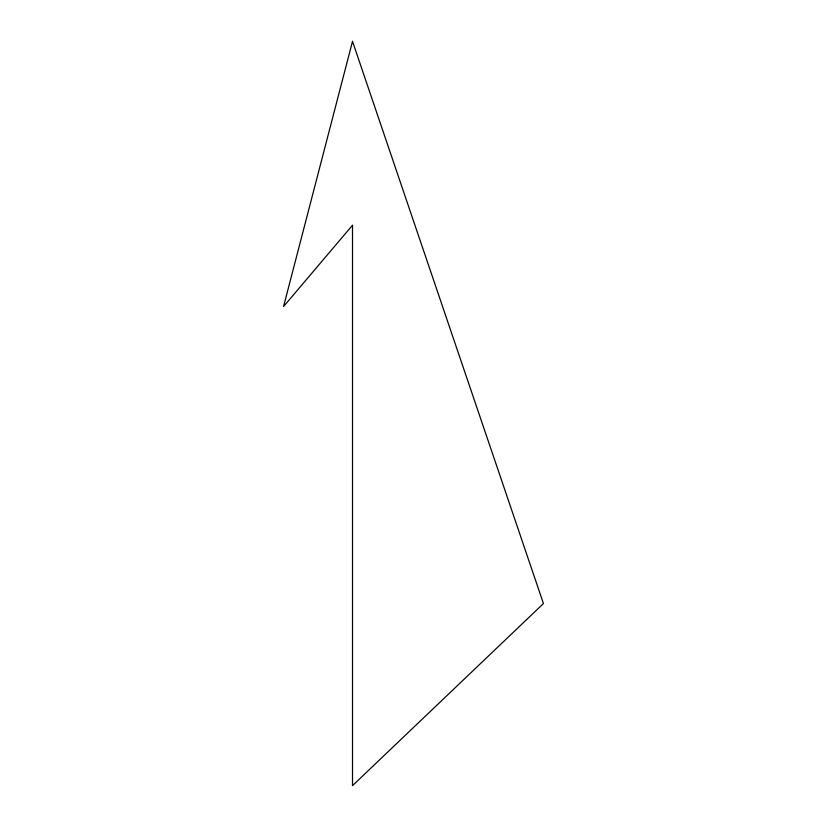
<?xml version="1.0" encoding="UTF-8"?>
<svg xmlns="http://www.w3.org/2000/svg" width="827" height="827" viewBox="0 0 827 827"><rect width="100%" height="100%" fill="white"/><g stroke="black" fill="none" stroke-linecap="round" stroke-linejoin="round"><path stroke-width="1.24" d="M352.509 41.35L283.558 306.538L352.509 225.213L352.509 785.65L543.442 603.555L352.509 41.35"/></g></svg>
